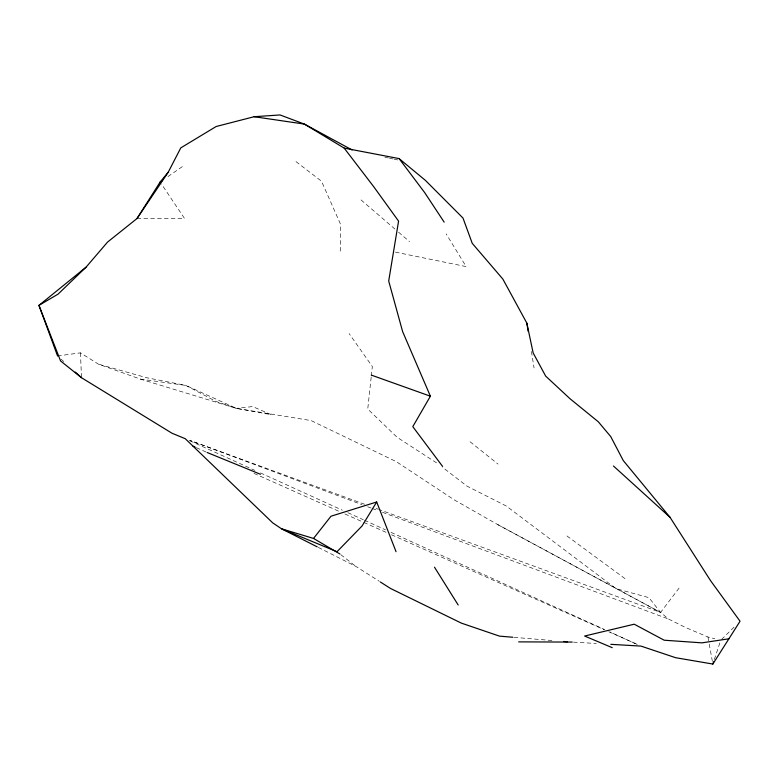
<?xml version="1.0" encoding="UTF-8"?>
<svg xmlns="http://www.w3.org/2000/svg" width="779" height="779" viewBox="0 0 779 779"><rect width="100%" height="100%" fill="white"/><g stroke="black" fill="none" stroke-linecap="round" stroke-linejoin="round"><path stroke-width="0.58" stroke-dasharray="3.9 2.92" d="M340.248 251.179L340.618 224.44L321.513 181.205L293.81 159.938M371.174 377.163L367.746 409.043L397.124 437.301L437.788 463.651M371.301 375.975L372.323 366.529L349.119 333.587M714.343 659.521L720.341 641.399M679.103 588.067L660.573 612.44L379.49 509.7M721.558 639.442L734.169 627.027M167.933 176.619L183.552 165.771M57.568 355.974L80.48 352.848L98.407 364.144L140.434 379.12L236.397 408.371L271.296 414.691L252.669 406.57L236.397 408.371L216.056 401.458L185.879 385.42L146.793 377.747L98.407 364.144M137.026 218.51L184.496 218.412L161.477 184.068M573.412 642.139L596.334 643.483M514.062 637.349L554.054 640.679M140.434 379.12L185.879 385.42L236.397 408.371L311.123 420.592L396.433 461.723L454.245 499.875L497.82 524.647L660.573 612.44L668.616 619.071L685.13 627.309L707.965 636.998L714.918 638.78M395.381 252.123L466.173 266.603L446.153 233.866M384.845 157.222L388.37 157.962M389.539 158.215L393.064 158.955M394.232 159.198L397.757 159.938M364.63 504.266L189.813 440.369L361.953 504.636M376.062 508.444L378.341 509.281M367.649 506.759L371.067 508.035M372.206 508.463L377.912 510.586M382.47 512.29L668.616 619.071M196.318 447.652L206.289 452.112M253.973 473.389L340.462 511.988M344.902 513.965L362.644 521.881M363.744 522.378L387.036 532.768M391.467 534.754L604.368 629.763M608.798 631.74L637.631 644.603L609.986 631.993M189.667 440.71L254.928 470.409M260.459 472.921L342.312 510.177M347.843 512.689L363.326 519.739M364.436 520.245L385.449 529.808M390.98 532.33L604.455 629.481M318.27 547.394L356.081 566.528L379.363 581.358M497.82 524.647L660.573 612.44L648.946 597.659L616.004 588.642L506.331 506.048L466.952 486.096L442.501 467.273M566.927 535.933L625.956 579.323M340.822 554.687L356.081 566.528M470.039 441.742L498.044 464.099M361.018 199.891L394.895 229.036M398.556 232.181L409.55 241.636M61.113 359.187L63.771 361.602M707.965 636.998L709.026 642.879M709.241 644.058L712.853 664.049M531.405 351.426L534.073 367.951M80.48 352.848L81.474 377.698"/><path stroke-width="1.17" d="M610.804 644.33L640.961 646.093L675.656 657.71L712.853 664.049L713.593 661.78M57.568 355.974L38.95 305.368L58.074 294.131L86.05 267.178L107.521 242.113L137.026 218.51L168.215 172.227L180.786 147.883L216.163 126.51L254.168 116.714L280.031 114.951L304.404 124.095L352.108 149.977M254.168 116.714L304.404 124.095L344.182 148.107L373.599 186.541L398.575 221.119L388.702 281.015L402.626 331.591L430.397 396.199L412.792 426.649L442.589 466.417M396.053 551.698L376.695 501.997L362.06 525.981L337.005 551.727L281.54 528.805L272.747 522.894L185.246 438.694L172.013 433.241L81.474 377.698L60.558 360.93L38.95 305.368L86.05 267.178M712.853 664.049L740.05 621.233L710.555 580.657L670.047 517.334L623.288 460.584L610.736 436.591L598.321 421.799L570.062 398.77L545.68 376.111L533.157 352.945L526.838 323.1L502.844 279.057L472.24 243.34L462.999 218.062L425.353 180.329L399.101 158.595L344.182 148.107M137.026 218.51L160.123 182.052L168.215 172.227M317.189 546.848L281.54 528.805L313.528 538.435L330.987 516.214L376.695 501.997M160.123 182.052L162.081 180.689M728.842 638.799L701.976 642.85L664.195 640.211L634.213 624.203L584.63 636.034L612.245 647.68M518.658 641.877L572.205 642.071M512.845 637.251L499.514 636.141L461.334 623.112L390.503 588.457L380.376 582.001M563.753 641.487L567.385 641.789M371.262 375.079L430.397 396.199M207.185 452.511L260.439 474.255M192.988 446.172L195.208 447.156M313.528 538.435L339.868 553.947M613.443 465.988L670.047 517.334M75.281 372.07L81.474 377.698M399.101 158.595L424.691 192.617L444.166 222.142M434.497 567.19L458.188 605.01M526.838 323.1L528.172 331.357"/></g></svg>
